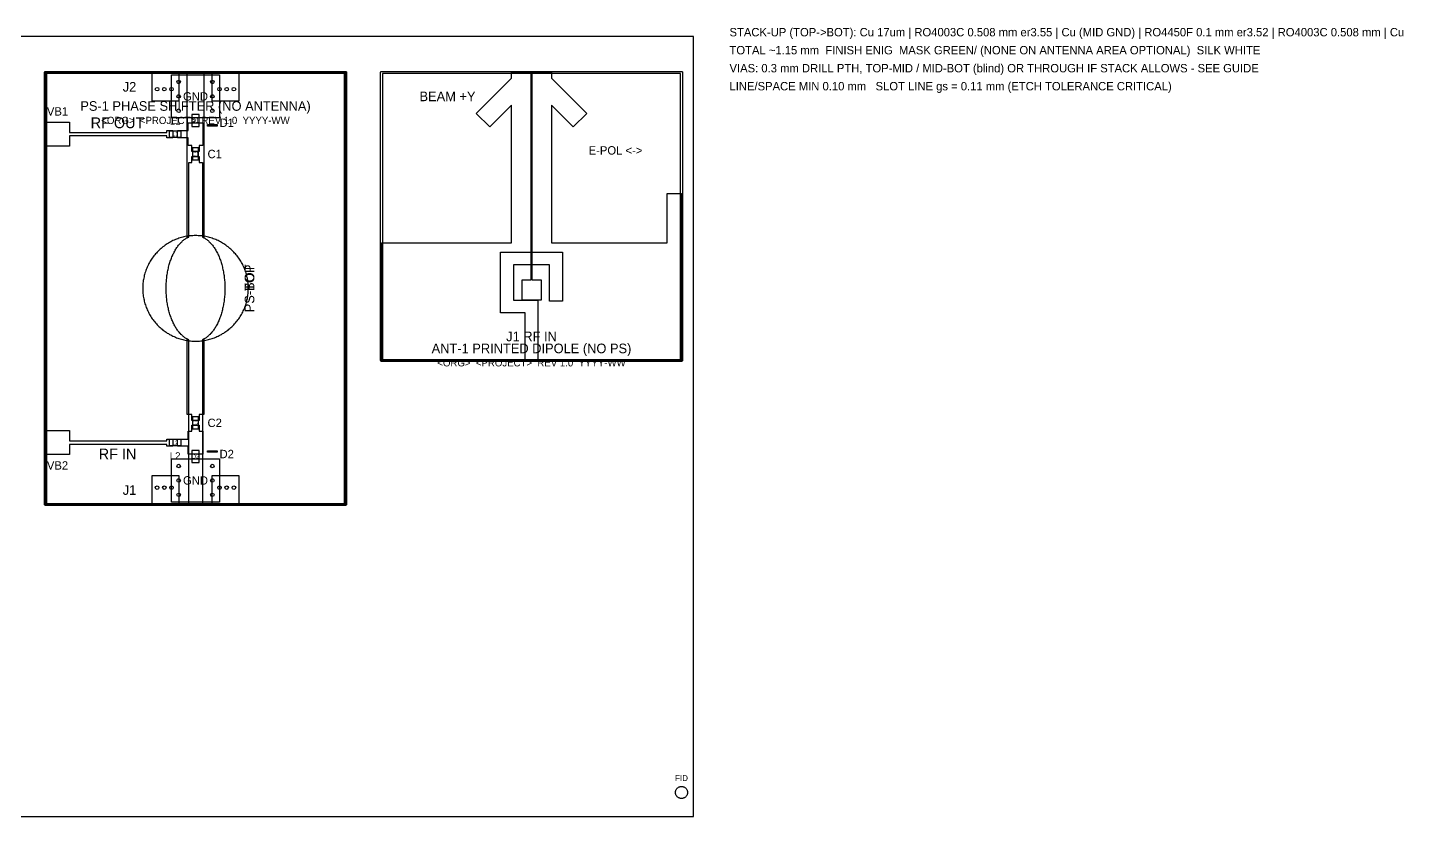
# Model space of a CAD drawing. Header units: millimetres. Extents: x -2 to 225, y -2 to 64.
# Drawn here: x 110.5 to 225.2, y -2 to 63.7 of the extents above; entities that cross this region are included whole.
import ezdxf
from ezdxf.enums import TextEntityAlignment as Align

# ---------------------------------------------------------------- set-up
doc = ezdxf.new("R2010")
doc.units = ezdxf.units.MM
for name, color, linetype in [('ASSY_BOT', 4, 'Continuous'), ('ASSY_TOP', 4, 'Continuous'), ('BOT', 5, 'Continuous'), ('FAB', 9, 'Continuous'), ('MID', 3, 'Continuous'), ('MID_CUTOUT', 3, 'Continuous'), ('OUTLINE', 7, 'Continuous'), ('PORT', 2, 'Continuous'), ('SILK_BOT', 8, 'Continuous'), ('SILK_TOP', 7, 'Continuous'), ('TOP', 1, 'Continuous'), ('VIA', 6, 'Continuous')]:
    doc.layers.add(name, color=color, linetype=linetype)

msp = doc.modelspace()

# ---------------------------------------------------------------- linework, layer by layer
at = {"layer": 'ASSY_BOT'}
for points in [[(124.25, 30.3), (124.75, 30.3), (124.75, 31.3), (124.25, 31.3)], [(122.3, 28.9), (123.3, 28.9), (123.3, 29.4), (122.3, 29.4)], [(124.2, 27.5), (124.8, 27.5), (124.8, 28.5), (124.2, 28.5)]]:
    msp.add_lwpolyline(points, close=True, dxfattribs=at)
at = {"layer": 'ASSY_TOP'}
for points in [[(124.2, 55.5), (124.8, 55.5), (124.8, 56.5), (124.2, 56.5)], [(122.3, 54.6), (123.3, 54.6), (123.3, 55.1), (122.3, 55.1)], [(124.25, 52.7), (124.75, 52.7), (124.75, 53.7), (124.25, 53.7)]]:
    msp.add_lwpolyline(points, close=True, dxfattribs=at)
at = {"layer": 'BOT'}
for points in [[(123.1, 60), (123.1, 57.6), (120.9, 57.6), (120.9, 60)], [(123.79, 37.79), (123.73, 37.82), (123.67, 37.86), (123.62, 37.89), (123.56, 37.93), (123.51, 37.98), (123.45, 38.02), (123.4, 38.07), (123.35, 38.12), (123.29, 38.17), (123.24, 38.23), (123.19, 38.28), (123.14, 38.34), (123.09, 38.4), (123.04, 38.47), (122.99, 38.53), (122.95, 38.6), (122.9, 38.67), (122.85, 38.74), (122.81, 38.81), (122.77, 38.89), (122.73, 38.97), (122.68, 39.05), (122.64, 39.13), (122.61, 39.21), (122.57, 39.29), (122.53, 39.38), (122.5, 39.47), (122.46, 39.56), (122.43, 39.65), (122.4, 39.74), (122.37, 39.83), (122.34, 39.93), (122.31, 40.02), (122.29, 40.12), (122.26, 40.22), (122.24, 40.32), (122.21, 40.42), (122.19, 40.52), (122.17, 40.62), (122.16, 40.72), (122.14, 40.83), (122.12, 40.93), (122.11, 41.04), (122.1, 41.14), (122.09, 41.25), (122.08, 41.35), (122.07, 41.46), (122.06, 41.57), (122.06, 41.68), (122.05, 41.78), (122.05, 41.89), (122.05, 42), (122.05, 42.11), (122.05, 42.22), (122.06, 42.32), (122.06, 42.43), (122.07, 42.54), (122.08, 42.65), (122.09, 42.75), (122.1, 42.86), (122.11, 42.96), (122.12, 43.07), (122.14, 43.17), (122.16, 43.28), (122.17, 43.38), (122.19, 43.48), (122.21, 43.58), (122.24, 43.68), (122.26, 43.78), (122.29, 43.88), (122.31, 43.98), (122.34, 44.07), (122.37, 44.17), (122.4, 44.26), (122.43, 44.35), (122.46, 44.44), (122.5, 44.53), (122.53, 44.62), (122.57, 44.71), (122.61, 44.79), (122.64, 44.87), (122.68, 44.95), (122.73, 45.03), (122.77, 45.11), (122.81, 45.19), (122.85, 45.26), (122.9, 45.33), (122.95, 45.4), (122.99, 45.47), (123.04, 45.53), (123.09, 45.6), (123.14, 45.66), (123.19, 45.72), (123.24, 45.77), (123.29, 45.83), (123.35, 45.88), (123.4, 45.93), (123.45, 45.98), (123.51, 46.02), (123.56, 46.07), (123.62, 46.11), (123.67, 46.14), (123.73, 46.18), (123.79, 46.21), (123.81, 46.22), (123.81, 60), (125.19, 60), (125.19, 46.22), (125.21, 46.21), (125.27, 46.18), (125.33, 46.14), (125.38, 46.11), (125.44, 46.07), (125.49, 46.02), (125.55, 45.98), (125.6, 45.93), (125.65, 45.88), (125.71, 45.83), (125.76, 45.77), (125.81, 45.72), (125.86, 45.66), (125.91, 45.6), (125.96, 45.53), (126.01, 45.47), (126.05, 45.4), (126.1, 45.33), (126.15, 45.26), (126.19, 45.19), (126.23, 45.11), (126.27, 45.03), (126.32, 44.95), (126.36, 44.87), (126.39, 44.79), (126.43, 44.71), (126.47, 44.62), (126.5, 44.53), (126.54, 44.44), (126.57, 44.35), (126.6, 44.26), (126.63, 44.17), (126.66, 44.07), (126.69, 43.98), (126.71, 43.88), (126.74, 43.78), (126.76, 43.68), (126.79, 43.58), (126.81, 43.48), (126.83, 43.38), (126.84, 43.28), (126.86, 43.17), (126.88, 43.07), (126.89, 42.96), (126.9, 42.86), (126.91, 42.75), (126.92, 42.65), (126.93, 42.54), (126.94, 42.43), (126.94, 42.32), (126.95, 42.22), (126.95, 42.11), (126.95, 42), (126.95, 41.89), (126.95, 41.78), (126.94, 41.68), (126.94, 41.57), (126.93, 41.46), (126.92, 41.35), (126.91, 41.25), (126.9, 41.14), (126.89, 41.04), (126.88, 40.93), (126.86, 40.83), (126.84, 40.72), (126.83, 40.62), (126.81, 40.52), (126.79, 40.42), (126.76, 40.32), (126.74, 40.22), (126.71, 40.12), (126.69, 40.02), (126.66, 39.93), (126.63, 39.83), (126.6, 39.74), (126.57, 39.65), (126.54, 39.56), (126.5, 39.47), (126.47, 39.38), (126.43, 39.29), (126.39, 39.21), (126.36, 39.13), (126.32, 39.05), (126.27, 38.97), (126.23, 38.89), (126.19, 38.81), (126.15, 38.74), (126.1, 38.67), (126.05, 38.6), (126.01, 38.53), (125.96, 38.47), (125.91, 38.4), (125.86, 38.34), (125.81, 38.28), (125.76, 38.23), (125.71, 38.17), (125.65, 38.12), (125.6, 38.07), (125.55, 38.02), (125.49, 37.98), (125.44, 37.93), (125.38, 37.89), (125.33, 37.86), (125.27, 37.82), (125.21, 37.79), (125.19, 37.78), (125.19, 31.5), (124.8, 31.5), (124.8, 31), (124.2, 31), (124.2, 31.5), (123.81, 31.5), (123.81, 37.78)], [(128.1, 60), (128.1, 57.6), (125.9, 57.6), (125.9, 60)], [(149.91, 41.03), (149.91, 43.97), (149.91, 44.5), (149.91, 45.03), (155.09, 45.03), (155.09, 44.5), (155.09, 43.97), (155.09, 40.93), (154.01, 40.93), (154.01, 43.97), (150.99, 43.97), (150.99, 41.03), (151.97, 41.03), (153.03, 41.03), (153.03, 39.97), (153.03, 36), (151.97, 36), (151.97, 39.97), (149.91, 39.97), (149.91, 40.5)], [(122.6, 29.45), (122.6, 28.85), (122.1, 28.85), (122.1, 29), (114, 29), (114, 28.15), (112, 28.15), (112, 30.15), (114, 30.15), (114, 29.3), (122.1, 29.3), (122.1, 29.45)], [(124.2, 30.6), (124.8, 30.6), (124.8, 30.1), (125.1, 30.1), (125.1, 28.2), (123.9, 28.2), (123.9, 28.85), (123.5, 28.85), (123, 28.85), (123, 29.45), (123.5, 29.45), (123.9, 29.45), (123.9, 30.1), (124.2, 30.1)], [(126.5, 27.8), (126.5, 24.2), (122.5, 24.2), (122.5, 27.8)]]:
    msp.add_lwpolyline(points, close=True, dxfattribs=at)
at = {"layer": 'MID'}
msp.add_lwpolyline([(137, 24), (112, 24), (112, 60), (137, 60)], close=True, dxfattribs=at)
at = {"layer": 'MID_CUTOUT'}
msp.add_lwpolyline([(128.88, 42.43), (128.87, 42.54), (128.85, 42.65), (128.84, 42.75), (128.82, 42.86), (128.79, 42.96), (128.77, 43.07), (128.74, 43.17), (128.71, 43.28), (128.68, 43.38), (128.64, 43.48), (128.61, 43.58), (128.57, 43.68), (128.52, 43.78), (128.48, 43.88), (128.43, 43.98), (128.38, 44.07), (128.33, 44.17), (128.27, 44.26), (128.22, 44.35), (128.16, 44.44), (128.1, 44.53), (128.03, 44.62), (127.97, 44.71), (127.9, 44.79), (127.83, 44.87), (127.76, 44.95), (127.69, 45.03), (127.61, 45.11), (127.53, 45.19), (127.45, 45.26), (127.37, 45.33), (127.29, 45.4), (127.21, 45.47), (127.12, 45.53), (127.03, 45.6), (126.94, 45.66), (126.85, 45.72), (126.76, 45.77), (126.67, 45.83), (126.57, 45.88), (126.48, 45.93), (126.38, 45.98), (126.28, 46.02), (126.18, 46.07), (126.08, 46.11), (125.98, 46.14), (125.88, 46.18), (125.78, 46.21), (125.67, 46.24), (125.57, 46.27), (125.46, 46.29), (125.36, 46.32), (125.25, 46.34), (125.15, 46.35), (125.04, 46.37), (124.93, 46.38), (124.82, 46.39), (124.72, 46.39), (124.61, 46.4), (124.5, 46.4), (124.39, 46.4), (124.28, 46.39), (124.18, 46.39), (124.07, 46.38), (123.96, 46.37), (123.85, 46.35), (123.75, 46.34), (123.64, 46.32), (123.54, 46.29), (123.43, 46.27), (123.33, 46.24), (123.22, 46.21), (123.12, 46.18), (123.02, 46.14), (122.92, 46.11), (122.82, 46.07), (122.72, 46.02), (122.62, 45.98), (122.52, 45.93), (122.43, 45.88), (122.33, 45.83), (122.24, 45.77), (122.15, 45.72), (122.06, 45.66), (121.97, 45.6), (121.88, 45.53), (121.79, 45.47), (121.71, 45.4), (121.63, 45.33), (121.55, 45.26), (121.47, 45.19), (121.39, 45.11), (121.31, 45.03), (121.24, 44.95), (121.17, 44.87), (121.1, 44.79), (121.03, 44.71), (120.97, 44.62), (120.9, 44.53), (120.84, 44.44), (120.78, 44.35), (120.73, 44.26), (120.67, 44.17), (120.62, 44.07), (120.57, 43.98), (120.52, 43.88), (120.48, 43.78), (120.43, 43.68), (120.39, 43.58), (120.36, 43.48), (120.32, 43.38), (120.29, 43.28), (120.26, 43.17), (120.23, 43.07), (120.21, 42.96), (120.18, 42.86), (120.16, 42.75), (120.15, 42.65), (120.13, 42.54), (120.12, 42.43), (120.11, 42.32), (120.11, 42.22), (120.1, 42.11), (120.1, 42), (120.1, 41.89), (120.11, 41.78), (120.11, 41.68), (120.12, 41.57), (120.13, 41.46), (120.15, 41.35), (120.16, 41.25), (120.18, 41.14), (120.21, 41.04), (120.23, 40.93), (120.26, 40.83), (120.29, 40.72), (120.32, 40.62), (120.36, 40.52), (120.39, 40.42), (120.43, 40.32), (120.48, 40.22), (120.52, 40.12), (120.57, 40.02), (120.62, 39.93), (120.67, 39.83), (120.73, 39.74), (120.78, 39.65), (120.84, 39.56), (120.9, 39.47), (120.97, 39.38), (121.03, 39.29), (121.1, 39.21), (121.17, 39.13), (121.24, 39.05), (121.31, 38.97), (121.39, 38.89), (121.47, 38.81), (121.55, 38.74), (121.63, 38.67), (121.71, 38.6), (121.79, 38.53), (121.88, 38.47), (121.97, 38.4), (122.06, 38.34), (122.15, 38.28), (122.24, 38.23), (122.33, 38.17), (122.43, 38.12), (122.52, 38.07), (122.62, 38.02), (122.72, 37.98), (122.82, 37.93), (122.92, 37.89), (123.02, 37.86), (123.12, 37.82), (123.22, 37.79), (123.33, 37.76), (123.43, 37.73), (123.54, 37.71), (123.64, 37.68), (123.75, 37.66), (123.85, 37.65), (123.96, 37.63), (124.07, 37.62), (124.18, 37.61), (124.28, 37.61), (124.39, 37.6), (124.5, 37.6), (124.61, 37.6), (124.72, 37.61), (124.82, 37.61), (124.93, 37.62), (125.04, 37.63), (125.15, 37.65), (125.25, 37.66), (125.36, 37.68), (125.46, 37.71), (125.57, 37.73), (125.67, 37.76), (125.78, 37.79), (125.88, 37.82), (125.98, 37.86), (126.08, 37.89), (126.18, 37.93), (126.28, 37.98), (126.38, 38.02), (126.48, 38.07), (126.57, 38.12), (126.67, 38.17), (126.76, 38.23), (126.85, 38.28), (126.94, 38.34), (127.03, 38.4), (127.12, 38.47), (127.21, 38.53), (127.29, 38.6), (127.37, 38.67), (127.45, 38.74), (127.53, 38.81), (127.61, 38.89), (127.69, 38.97), (127.76, 39.05), (127.83, 39.13), (127.9, 39.21), (127.97, 39.29), (128.03, 39.38), (128.1, 39.47), (128.16, 39.56), (128.22, 39.65), (128.27, 39.74), (128.33, 39.83), (128.38, 39.93), (128.43, 40.02), (128.48, 40.12), (128.52, 40.22), (128.57, 40.32), (128.61, 40.42), (128.64, 40.52), (128.68, 40.62), (128.71, 40.72), (128.74, 40.83), (128.77, 40.93), (128.79, 41.04), (128.82, 41.14), (128.84, 41.25), (128.85, 41.35), (128.87, 41.46), (128.88, 41.57), (128.89, 41.68), (128.89, 41.78), (128.9, 41.89), (128.9, 42), (128.9, 42.11), (128.89, 42.22), (128.89, 42.32)], close=True, dxfattribs=at)
at = {"layer": 'OUTLINE'}
msp.add_lwpolyline([(166, -2), (166, 63), (-2, 63), (-2, -2)], close=True, dxfattribs=at)
at = {"layer": 'PORT'}
for points in [[(125.19, 60), (125.19, 59.98), (123.81, 59.98), (123.81, 60)], [(153.03, 36.02), (153.03, 36), (151.97, 36), (151.97, 36.02)], [(125.07, 24.02), (125.07, 24), (123.93, 24), (123.93, 24.02)]]:
    msp.add_lwpolyline(points, close=True, dxfattribs=at)
at = {"layer": 'SILK_BOT'}
msp.add_lwpolyline([(126.3, 28.47), (126.3, 28.35), (125.5, 28.35), (125.5, 28.47)], close=True, dxfattribs=at)
at = {"layer": 'SILK_TOP'}
for points in [[(111.98, 23.92), (111.98, 23.92), (111.97, 23.93), (111.96, 23.93), (111.96, 23.93), (111.95, 23.94), (111.94, 23.94), (111.94, 23.95), (111.93, 23.96), (111.93, 23.96), (111.93, 23.97), (111.92, 23.98), (111.92, 23.98), (111.92, 23.99), (111.92, 24), (111.92, 60), (111.92, 60.01), (111.92, 60.02), (111.92, 60.02), (111.93, 60.03), (111.93, 60.04), (111.93, 60.04), (111.94, 60.05), (111.94, 60.06), (111.95, 60.06), (111.96, 60.07), (111.96, 60.07), (111.97, 60.07), (111.98, 60.08), (111.98, 60.08), (111.99, 60.08), (112, 60.08), (137, 60.08), (137.01, 60.08), (137.02, 60.08), (137.02, 60.08), (137.03, 60.07), (137.04, 60.07), (137.04, 60.07), (137.05, 60.06), (137.06, 60.06), (137.06, 60.05), (137.07, 60.04), (137.07, 60.04), (137.07, 60.03), (137.08, 60.02), (137.08, 60.02), (137.08, 60.01), (137.08, 60), (137.08, 24), (137.08, 23.99), (137.08, 23.98), (137.08, 23.98), (137.07, 23.97), (137.07, 23.96), (137.07, 23.96), (137.06, 23.95), (137.06, 23.94), (137.05, 23.94), (137.04, 23.93), (137.04, 23.93), (137.03, 23.93), (137.02, 23.92), (137.02, 23.92), (137.01, 23.92), (137, 23.92), (112, 23.92), (111.99, 23.92)], [(112.08, 24.08), (136.92, 24.08), (136.92, 59.92), (112.08, 59.92)], [(139.98, 35.92), (139.97, 35.93), (139.96, 35.93), (139.96, 35.93), (139.95, 35.94), (139.94, 35.94), (139.94, 35.95), (139.93, 35.96), (139.93, 35.96), (139.93, 35.97), (139.92, 35.98), (139.92, 35.98), (139.92, 35.99), (139.92, 36), (139.92, 60), (139.92, 60.01), (139.92, 60.02), (139.92, 60.02), (139.93, 60.03), (139.93, 60.04), (139.93, 60.04), (139.94, 60.05), (139.94, 60.06), (139.95, 60.06), (139.96, 60.07), (139.96, 60.07), (139.97, 60.07), (139.98, 60.08), (139.98, 60.08), (139.99, 60.08), (140, 60.08), (165, 60.08), (165.01, 60.08), (165.02, 60.08), (165.02, 60.08), (165.03, 60.07), (165.04, 60.07), (165.04, 60.07), (165.05, 60.06), (165.06, 60.06), (165.06, 60.05), (165.07, 60.04), (165.07, 60.04), (165.07, 60.03), (165.08, 60.02), (165.08, 60.02), (165.08, 60.01), (165.08, 60), (165.08, 36), (165.08, 35.99), (165.08, 35.98), (165.08, 35.98), (165.07, 35.97), (165.07, 35.96), (165.07, 35.96), (165.06, 35.95), (165.06, 35.94), (165.05, 35.94), (165.04, 35.93), (165.04, 35.93), (165.03, 35.93), (165.02, 35.92), (165.02, 35.92), (165.01, 35.92), (165, 35.92), (140, 35.92), (139.99, 35.92), (139.98, 35.92)], [(164.92, 36.08), (164.92, 59.92), (140.08, 59.92), (140.08, 36.08)], [(126.3, 55.53), (125.5, 55.53), (125.5, 55.65), (126.3, 55.65)]]:
    msp.add_lwpolyline(points, close=True, dxfattribs=at)
at = {"layer": 'TOP'}
for points in [[(126.5, 59.8), (126.5, 56.2), (122.5, 56.2), (122.5, 59.8)], [(153.32, 42.7), (152.56, 42.7), (152.56, 45.79), (152.56, 45.8), (152.56, 60), (154.16, 60), (154.16, 59.53), (157.1, 56.58), (155.97, 55.45), (154.16, 57.27), (154.16, 45.8), (163.8, 45.8), (163.8, 49.9), (165, 49.9), (165, 45.8), (165, 45.79), (165, 36), (140, 36), (140, 45.8), (150.84, 45.8), (150.84, 57.27), (149.03, 55.45), (147.9, 56.58), (150.84, 59.53), (150.84, 60), (152.44, 60), (152.44, 45.8), (152.44, 45.79), (152.44, 42.7), (151.68, 42.7), (151.68, 41.05), (153.32, 41.05)], [(122.1, 55.15), (122.6, 55.15), (122.6, 54.55), (122.1, 54.55), (122.1, 54.7), (114, 54.7), (114, 53.85), (112, 53.85), (112, 55.85), (114, 55.85), (114, 55), (122.1, 55)], [(123.9, 54.55), (123.5, 54.55), (123, 54.55), (123, 55.15), (123.5, 55.15), (123.9, 55.15), (123.9, 55.8), (125.1, 55.8), (125.1, 53.9), (124.8, 53.9), (124.8, 53.4), (124.2, 53.4), (124.2, 53.9), (123.9, 53.9)], [(123.9, 37.73), (123.85, 37.76), (123.79, 37.79), (123.73, 37.82), (123.67, 37.86), (123.62, 37.89), (123.56, 37.93), (123.51, 37.98), (123.45, 38.02), (123.4, 38.07), (123.35, 38.12), (123.29, 38.17), (123.24, 38.23), (123.19, 38.28), (123.14, 38.34), (123.09, 38.4), (123.04, 38.47), (122.99, 38.53), (122.95, 38.6), (122.9, 38.67), (122.85, 38.74), (122.81, 38.81), (122.77, 38.89), (122.73, 38.97), (122.68, 39.05), (122.64, 39.13), (122.61, 39.21), (122.57, 39.29), (122.53, 39.38), (122.5, 39.47), (122.46, 39.56), (122.43, 39.65), (122.4, 39.74), (122.37, 39.83), (122.34, 39.93), (122.31, 40.02), (122.29, 40.12), (122.26, 40.22), (122.24, 40.32), (122.21, 40.42), (122.19, 40.52), (122.17, 40.62), (122.16, 40.72), (122.14, 40.83), (122.12, 40.93), (122.11, 41.04), (122.1, 41.14), (122.09, 41.25), (122.08, 41.35), (122.07, 41.46), (122.06, 41.57), (122.06, 41.68), (122.05, 41.78), (122.05, 41.89), (122.05, 42), (122.05, 42.11), (122.05, 42.22), (122.06, 42.32), (122.06, 42.43), (122.07, 42.54), (122.08, 42.65), (122.09, 42.75), (122.1, 42.86), (122.11, 42.96), (122.12, 43.07), (122.14, 43.17), (122.16, 43.28), (122.17, 43.38), (122.19, 43.48), (122.21, 43.58), (122.24, 43.68), (122.26, 43.78), (122.29, 43.88), (122.31, 43.98), (122.34, 44.07), (122.37, 44.17), (122.4, 44.26), (122.43, 44.35), (122.46, 44.44), (122.5, 44.53), (122.53, 44.62), (122.57, 44.71), (122.61, 44.79), (122.64, 44.87), (122.68, 44.95), (122.73, 45.03), (122.77, 45.11), (122.81, 45.19), (122.85, 45.26), (122.9, 45.33), (122.95, 45.4), (122.99, 45.47), (123.04, 45.53), (123.09, 45.6), (123.14, 45.66), (123.19, 45.72), (123.24, 45.77), (123.29, 45.83), (123.35, 45.88), (123.4, 45.93), (123.45, 45.98), (123.51, 46.02), (123.56, 46.07), (123.62, 46.11), (123.67, 46.14), (123.73, 46.18), (123.79, 46.21), (123.85, 46.24), (123.9, 46.27), (123.93, 46.28), (123.93, 52.5), (124.2, 52.5), (124.2, 53), (124.8, 53), (124.8, 52.5), (125.07, 52.5), (125.07, 46.28), (125.1, 46.27), (125.15, 46.24), (125.21, 46.21), (125.27, 46.18), (125.33, 46.14), (125.38, 46.11), (125.44, 46.07), (125.49, 46.02), (125.55, 45.98), (125.6, 45.93), (125.65, 45.88), (125.71, 45.83), (125.76, 45.77), (125.81, 45.72), (125.86, 45.66), (125.91, 45.6), (125.96, 45.53), (126.01, 45.47), (126.05, 45.4), (126.1, 45.33), (126.15, 45.26), (126.19, 45.19), (126.23, 45.11), (126.27, 45.03), (126.32, 44.95), (126.36, 44.87), (126.39, 44.79), (126.43, 44.71), (126.47, 44.62), (126.5, 44.53), (126.54, 44.44), (126.57, 44.35), (126.6, 44.26), (126.63, 44.17), (126.66, 44.07), (126.69, 43.98), (126.71, 43.88), (126.74, 43.78), (126.76, 43.68), (126.79, 43.58), (126.81, 43.48), (126.83, 43.38), (126.84, 43.28), (126.86, 43.17), (126.88, 43.07), (126.89, 42.96), (126.9, 42.86), (126.91, 42.75), (126.92, 42.65), (126.93, 42.54), (126.94, 42.43), (126.94, 42.32), (126.95, 42.22), (126.95, 42.11), (126.95, 42), (126.95, 41.89), (126.95, 41.78), (126.94, 41.68), (126.94, 41.57), (126.93, 41.46), (126.92, 41.35), (126.91, 41.25), (126.9, 41.14), (126.89, 41.04), (126.88, 40.93), (126.86, 40.83), (126.84, 40.72), (126.83, 40.62), (126.81, 40.52), (126.79, 40.42), (126.76, 40.32), (126.74, 40.22), (126.71, 40.12), (126.69, 40.02), (126.66, 39.93), (126.63, 39.83), (126.6, 39.74), (126.57, 39.65), (126.54, 39.56), (126.5, 39.47), (126.47, 39.38), (126.43, 39.29), (126.39, 39.21), (126.36, 39.13), (126.32, 39.05), (126.27, 38.97), (126.23, 38.89), (126.19, 38.81), (126.15, 38.74), (126.1, 38.67), (126.05, 38.6), (126.01, 38.53), (125.96, 38.47), (125.91, 38.4), (125.86, 38.34), (125.81, 38.28), (125.76, 38.23), (125.71, 38.17), (125.65, 38.12), (125.6, 38.07), (125.55, 38.02), (125.49, 37.98), (125.44, 37.93), (125.38, 37.89), (125.33, 37.86), (125.27, 37.82), (125.21, 37.79), (125.15, 37.76), (125.1, 37.73), (125.07, 37.72), (125.07, 24), (123.93, 24), (123.93, 37.72)], [(123.1, 26.4), (123.1, 24), (120.9, 24), (120.9, 26.4)], [(125.9, 26.4), (128.1, 26.4), (128.1, 24), (125.9, 24)], [(165.39, -0.32), (165.35, -0.35), (165.32, -0.39), (165.28, -0.42), (165.24, -0.44), (165.19, -0.46), (165.15, -0.48), (165.1, -0.49), (165.05, -0.5), (165, -0.5), (164.95, -0.5), (164.9, -0.49), (164.85, -0.48), (164.81, -0.46), (164.76, -0.44), (164.72, -0.42), (164.68, -0.39), (164.65, -0.35), (164.61, -0.32), (164.58, -0.28), (164.56, -0.24), (164.54, -0.19), (164.52, -0.15), (164.51, -0.1), (164.5, -0.05), (164.5, 0), (164.5, 0.05), (164.51, 0.1), (164.52, 0.15), (164.54, 0.19), (164.56, 0.24), (164.58, 0.28), (164.61, 0.32), (164.65, 0.35), (164.68, 0.39), (164.72, 0.42), (164.76, 0.44), (164.81, 0.46), (164.85, 0.48), (164.9, 0.49), (164.95, 0.5), (165, 0.5), (165.05, 0.5), (165.1, 0.49), (165.15, 0.48), (165.19, 0.46), (165.24, 0.44), (165.28, 0.42), (165.32, 0.39), (165.35, 0.35), (165.39, 0.32), (165.42, 0.28), (165.44, 0.24), (165.46, 0.19), (165.48, 0.15), (165.49, 0.1), (165.5, 0.05), (165.5, 0), (165.5, -0.05), (165.49, -0.1), (165.48, -0.15), (165.46, -0.19), (165.44, -0.24), (165.42, -0.28)]]:
    msp.add_lwpolyline(points, close=True, dxfattribs=at)
at = {"layer": 'VIA'}
for centre in [(121.3, 58.6), (121.9, 58.6), (122.5, 58.6), (123.1, 59.2), (125.9, 59.2), (126.5, 58.6), (127.1, 58.6), (127.7, 58.6), (123.1, 58), (125.9, 58), (123.1, 56.8), (125.9, 56.8), (123.1, 27.2), (125.9, 27.2), (121.3, 25.4), (121.9, 25.4), (122.5, 25.4), (123.1, 26), (125.9, 26), (126.5, 25.4), (127.1, 25.4), (127.7, 25.4), (123.1, 24.8), (125.9, 24.8)]:
    msp.add_circle(centre, 0.15, dxfattribs=at)

# ---------------------------------------------------------------- texts
at = {"layer": 'ASSY_BOT'}
for s, p in [('C2', (124.5, 30.8)), ('L2', (122.8, 29.15)), ('D2', (124.5, 28))]:
    msp.add_text(s, height=0.35, dxfattribs=at).set_placement(p, align=Align.MIDDLE_CENTER)
at = {"layer": 'ASSY_TOP'}
for s, p in [('D1', (124.5, 56)), ('L1', (122.8, 54.85)), ('C1', (124.5, 53.2))]:
    msp.add_text(s, height=0.35, dxfattribs=at).set_placement(p, align=Align.MIDDLE_CENTER)
at = {"layer": 'FAB'}
for s, p in [('STACK-UP (TOP->BOT): Cu 17um | RO4003C 0.508 mm er3.55 | Cu (MID GND) | RO4450F 0.1 mm er3.52 | RO4003C 0.508 mm | Cu', (169, 63)), ('TOTAL ~1.15 mm  FINISH ENIG  MASK GREEN/ (NONE ON ANTENNA AREA OPTIONAL)  SILK WHITE', (169, 61.5)), ('VIAS: 0.3 mm DRILL PTH, TOP-MID / MID-BOT (blind) OR THROUGH IF STACK ALLOWS - SEE GUIDE', (169, 60)), ('LINE/SPACE MIN 0.10 mm   SLOT LINE gs = 0.11 mm (ETCH TOLERANCE CRITICAL)', (169, 58.5))]:
    msp.add_text(s, height=0.7, dxfattribs=at).set_placement(p)
at = {"layer": 'SILK_BOT'}
for s, height, p in [('J2', 0.8, (119, 58.8)), ('RF OUT', 0.9, (118, 55.8)), ('J1 RF IN', 0.8, (152.5, 38)), ('C2', 0.7, (126.1, 30.8)), ('VB2', 0.7, (113, 27.25)), ('L2', 0.6, (122.8, 28.05)), ('D2', 0.7, (127.1, 28.2)), ('GND', 0.7, (124.5, 26))]:
    msp.add_text(s, height=height, dxfattribs=at).set_placement(p, align=Align.MIDDLE_CENTER)
msp.add_text('PS-BOT', height=0.8, rotation=90, dxfattribs=at).set_placement((129, 42), align=Align.MIDDLE_CENTER)
at = {"layer": 'SILK_TOP'}
for s, height, p in [('PS-1 PHASE SHIFTER (NO ANTENNA)', 0.8, (124.5, 57.2)), ('GND', 0.7, (124.5, 58)), ('BEAM +Y', 0.8, (145.5, 58)), ('VB1', 0.7, (113, 56.75)), ('<ORG>  <PROJECT>  REV 1.0  YYYY-WW', 0.6, (124.5, 56)), ('L1', 0.6, (122.8, 55.95)), ('D1', 0.7, (127.1, 55.8)), ('C1', 0.7, (126.1, 53.2)), ('E-POL <->', 0.7, (159.5, 53.5)), ('ANT-1 PRINTED DIPOLE (NO PS)', 0.8, (152.5, 37)), ('<ORG>  <PROJECT>  REV 1.0  YYYY-WW', 0.6, (152.5, 35.8)), ('RF IN', 0.9, (118, 28.2)), ('J1', 0.8, (119, 25.2)), ('FID', 0.5, (165, 1.2))]:
    msp.add_text(s, height=height, dxfattribs=at).set_placement(p, align=Align.MIDDLE_CENTER)
msp.add_text('PS-TOP', height=0.8, rotation=90, dxfattribs=at).set_placement((129, 42), align=Align.MIDDLE_CENTER)

doc.saveas('drawing.dxf')
